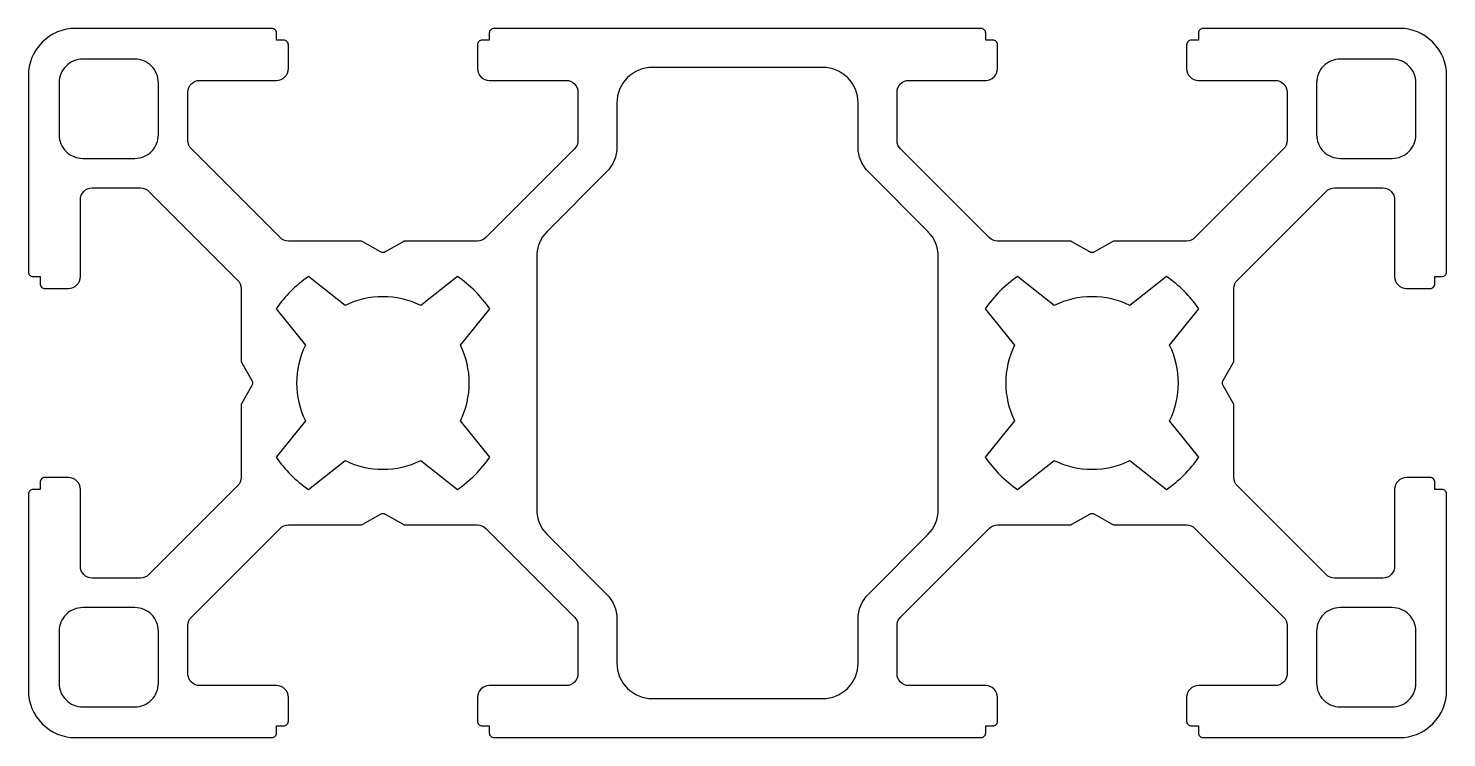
# Model space of a CAD drawing. Header units: millimetres. Extents: x -15 to 45, y -15 to 15.
import ezdxf

# ---------------------------------------------------------------- set-up
doc = ezdxf.new("R2010")
doc.units = ezdxf.units.MM
doc.layers.get('0').update_dxf_attribs({"linetype": 'CONTINUOUS'})

msp = doc.modelspace()

# ---------------------------------------------------------------- linework, layer by layer
for points in [[(-4.7, -15, 0.414214), (-4.5, -14.8), (-4.5, -14.5), (-4.2, -14.5, 0.414214), (-4, -14.3), (-4, -13.3, 0.414214), (-4.5, -12.8), (-7.75, -12.8, -0.414214), (-8.25, -12.3), (-8.25, -10.257, -0.198912), (-8.104, -9.904), (-4.351, -6.151, -0.198912), (-3.997, -6.004), (-0.954, -6.004, 0.131652), (-0.854, -5.978), (-0.1, -5.543, -0.267948), (0.1, -5.543), (0.854, -5.978, 0.131652), (0.954, -6.004), (3.997, -6.004, -0.198912), (4.351, -6.151), (8.104, -9.904, -0.198912), (8.25, -10.257), (8.25, -12.3, -0.414214), (7.75, -12.8), (4.5, -12.8, 0.414214), (4, -13.3), (4, -14.3, 0.414214), (4.2, -14.5), (4.5, -14.5), (4.5, -14.8, 0.414214), (4.7, -15), (25.3, -15, 0.414214), (25.5, -14.8), (25.5, -14.5), (25.8, -14.5, 0.414214), (26, -14.3), (26, -13.3, 0.414214), (25.5, -12.8), (22.25, -12.8, -0.414214), (21.75, -12.3), (21.75, -10.257, -0.198912), (21.896, -9.904), (25.649, -6.151, -0.198912), (26.003, -6.004), (29.046, -6.004, 0.131652), (29.146, -5.978), (29.9, -5.543, -0.267948), (30.1, -5.543), (30.854, -5.978, 0.131652), (30.954, -6.004), (33.997, -6.004, -0.198912), (34.351, -6.151), (38.104, -9.904, -0.198912), (38.25, -10.257), (38.25, -12.3, -0.414214), (37.75, -12.8), (34.5, -12.8, 0.414214), (34, -13.3), (34, -14.3, 0.414214), (34.2, -14.5), (34.5, -14.5), (34.5, -14.8, 0.414214), (34.7, -15), (43, -15, 0.414214), (45, -13), (45, -4.7, 0.414214), (44.8, -4.5), (44.5, -4.5), (44.5, -4.2, 0.414214), (44.3, -4), (43.3, -4, 0.414214), (42.8, -4.5), (42.8, -7.75, -0.414214), (42.3, -8.25), (40.257, -8.25, -0.198769), (39.904, -8.104), (36.147, -4.351, -0.199056), (36, -3.997), (36, -0.953, 0.130704), (35.974, -0.854), (35.542, -0.099, -0.265951), (35.542, 0.099), (35.974, 0.854, 0.130704), (36, 0.953), (36, 3.997, -0.199056), (36.147, 4.351), (39.904, 8.104, -0.198769), (40.257, 8.25), (42.3, 8.25, -0.414214), (42.8, 7.75), (42.8, 4.5, 0.414214), (43.3, 4), (44.3, 4, 0.414214), (44.5, 4.2), (44.5, 4.5), (44.8, 4.5, 0.414214), (45, 4.7), (45, 13, 0.414214), (43, 15), (34.7, 15, 0.414214), (34.5, 14.8), (34.5, 14.5), (34.2, 14.5, 0.414214), (34, 14.3), (34, 13.3, 0.414214), (34.5, 12.8), (37.75, 12.8, -0.414214), (38.25, 12.3), (38.25, 10.257, -0.198912), (38.104, 9.904), (34.351, 6.151, -0.198912), (33.997, 6.004), (30.954, 6.004, 0.131652), (30.854, 5.978), (30.1, 5.543, -0.267948), (29.9, 5.543), (29.146, 5.978, 0.131652), (29.046, 6.004), (26.003, 6.004, -0.198912), (25.649, 6.151), (21.896, 9.904, -0.198912), (21.75, 10.257), (21.75, 12.3, -0.414214), (22.25, 12.8), (25.5, 12.8, 0.414214), (26, 13.3), (26, 14.3, 0.414214), (25.8, 14.5), (25.5, 14.5), (25.5, 14.8, 0.414214), (25.3, 15), (4.7, 15, 0.414214), (4.5, 14.8), (4.5, 14.5), (4.2, 14.5, 0.414214), (4, 14.3), (4, 13.3, 0.414214), (4.5, 12.8), (7.75, 12.8, -0.414214), (8.25, 12.3), (8.25, 10.257, -0.198912), (8.104, 9.904), (4.351, 6.151, -0.198912), (3.997, 6.004), (0.954, 6.004, 0.131652), (0.854, 5.978), (0.1, 5.543, -0.267948), (-0.1, 5.543), (-0.854, 5.978, 0.131652), (-0.954, 6.004), (-3.997, 6.004, -0.198912), (-4.351, 6.151), (-8.104, 9.904, -0.198912), (-8.25, 10.257), (-8.25, 12.3, -0.414214), (-7.75, 12.8), (-4.5, 12.8, 0.414214), (-4, 13.3), (-4, 14.3, 0.414214), (-4.2, 14.5), (-4.5, 14.5), (-4.5, 14.8, 0.414214), (-4.7, 15), (-13, 15, 0.414214), (-15, 13), (-15, 4.7, 0.414214), (-14.8, 4.5), (-14.5, 4.5), (-14.5, 4.2, 0.414214), (-14.3, 4), (-13.3, 4, 0.414214), (-12.8, 4.5), (-12.8, 7.75, -0.414214), (-12.3, 8.25), (-10.257, 8.25, -0.198769), (-9.904, 8.104), (-6.147, 4.351, -0.199056), (-6, 3.997), (-6, 0.953, 0.130704), (-5.974, 0.854), (-5.542, 0.099, -0.265951), (-5.542, -0.099), (-5.974, -0.854, 0.130704), (-6, -0.953), (-6, -3.997, -0.199056), (-6.147, -4.351), (-9.904, -8.104, -0.198769), (-10.257, -8.25), (-12.3, -8.25, -0.414214), (-12.8, -7.75), (-12.8, -4.5, 0.414214), (-13.3, -4), (-14.3, -4, 0.414214), (-14.5, -4.2), (-14.5, -4.5), (-14.8, -4.5, 0.414214), (-15, -4.7), (-15, -13, 0.414214), (-13, -15)], [(-4.7, -15, 0.414214), (-4.5, -14.8), (-4.5, -14.5), (-4.2, -14.5, 0.414214), (-4, -14.3), (-4, -13.3, 0.414214), (-4.5, -12.8), (-7.75, -12.8, -0.414214), (-8.25, -12.3), (-8.25, -10.257, -0.198912), (-8.104, -9.904), (-4.351, -6.151, -0.198912), (-3.997, -6.004), (-0.954, -6.004, 0.131652), (-0.854, -5.978), (-0.1, -5.543, -0.267948), (0.1, -5.543), (0.854, -5.978, 0.131652), (0.954, -6.004), (3.997, -6.004, -0.198912), (4.351, -6.151), (8.104, -9.904, -0.198912), (8.25, -10.257), (8.25, -12.3, -0.414214), (7.75, -12.8), (4.5, -12.8, 0.414214), (4, -13.3), (4, -14.3, 0.414214), (4.2, -14.5), (4.5, -14.5), (4.5, -14.8, 0.414214), (4.7, -15), (25.3, -15, 0.414214), (25.5, -14.8), (25.5, -14.5), (25.8, -14.5, 0.414214), (26, -14.3), (26, -13.3, 0.414214), (25.5, -12.8), (22.25, -12.8, -0.414214), (21.75, -12.3), (21.75, -10.257, -0.198912), (21.896, -9.904), (25.649, -6.151, -0.198912), (26.003, -6.004), (29.046, -6.004, 0.131652), (29.146, -5.978), (29.9, -5.543, -0.267948), (30.1, -5.543), (30.854, -5.978, 0.131652), (30.954, -6.004), (33.997, -6.004, -0.198912), (34.351, -6.151), (38.104, -9.904, -0.198912), (38.25, -10.257), (38.25, -12.3, -0.414214), (37.75, -12.8), (34.5, -12.8, 0.414214), (34, -13.3), (34, -14.3, 0.414214), (34.2, -14.5), (34.5, -14.5), (34.5, -14.8, 0.414214), (34.7, -15), (43, -15, 0.414214), (45, -13), (45, -4.7, 0.414214), (44.8, -4.5), (44.5, -4.5), (44.5, -4.2, 0.414214), (44.3, -4), (43.3, -4, 0.414214), (42.8, -4.5), (42.8, -7.75, -0.414214), (42.3, -8.25), (40.257, -8.25, -0.198769), (39.904, -8.104), (36.147, -4.351, -0.199056), (36, -3.997), (36, -0.953, 0.130704), (35.974, -0.854), (35.542, -0.099, -0.265951), (35.542, 0.099), (35.974, 0.854, 0.130704), (36, 0.953), (36, 3.997, -0.199056), (36.147, 4.351), (39.904, 8.104, -0.198769), (40.257, 8.25), (42.3, 8.25, -0.414214), (42.8, 7.75), (42.8, 4.5, 0.414214), (43.3, 4), (44.3, 4, 0.414214), (44.5, 4.2), (44.5, 4.5), (44.8, 4.5, 0.414214), (45, 4.7), (45, 13, 0.414214), (43, 15), (34.7, 15, 0.414214), (34.5, 14.8), (34.5, 14.5), (34.2, 14.5, 0.414214), (34, 14.3), (34, 13.3, 0.414214), (34.5, 12.8), (37.75, 12.8, -0.414214), (38.25, 12.3), (38.25, 10.257, -0.198912), (38.104, 9.904), (34.351, 6.151, -0.198912), (33.997, 6.004), (30.954, 6.004, 0.131652), (30.854, 5.978), (30.1, 5.543, -0.267948), (29.9, 5.543), (29.146, 5.978, 0.131652), (29.046, 6.004), (26.003, 6.004, -0.198912), (25.649, 6.151), (21.896, 9.904, -0.198912), (21.75, 10.257), (21.75, 12.3, -0.414214), (22.25, 12.8), (25.5, 12.8, 0.414214), (26, 13.3), (26, 14.3, 0.414214), (25.8, 14.5), (25.5, 14.5), (25.5, 14.8, 0.414214), (25.3, 15), (4.7, 15, 0.414214), (4.5, 14.8), (4.5, 14.5), (4.2, 14.5, 0.414214), (4, 14.3), (4, 13.3, 0.414214), (4.5, 12.8), (7.75, 12.8, -0.414214), (8.25, 12.3), (8.25, 10.257, -0.198912), (8.104, 9.904), (4.351, 6.151, -0.198912), (3.997, 6.004), (0.954, 6.004, 0.131652), (0.854, 5.978), (0.1, 5.543, -0.267948), (-0.1, 5.543), (-0.854, 5.978, 0.131652), (-0.954, 6.004), (-3.997, 6.004, -0.198912), (-4.351, 6.151), (-8.104, 9.904, -0.198912), (-8.25, 10.257), (-8.25, 12.3, -0.414214), (-7.75, 12.8), (-4.5, 12.8, 0.414214), (-4, 13.3), (-4, 14.3, 0.414214), (-4.2, 14.5), (-4.5, 14.5), (-4.5, 14.8, 0.414214), (-4.7, 15), (-13, 15, 0.414214), (-15, 13), (-15, 4.7, 0.414214), (-14.8, 4.5), (-14.5, 4.5), (-14.5, 4.2, 0.414214), (-14.3, 4), (-13.3, 4, 0.414214), (-12.8, 4.5), (-12.8, 7.75, -0.414214), (-12.3, 8.25), (-10.257, 8.25, -0.198769), (-9.904, 8.104), (-6.147, 4.351, -0.199056), (-6, 3.997), (-6, 0.953, 0.130704), (-5.974, 0.854), (-5.542, 0.099, -0.265951), (-5.542, -0.099), (-5.974, -0.854, 0.130704), (-6, -0.953), (-6, -3.997, -0.199056), (-6.147, -4.351), (-9.904, -8.104, -0.198769), (-10.257, -8.25), (-12.3, -8.25, -0.414214), (-12.8, -7.75), (-12.8, -4.5, 0.414214), (-13.3, -4), (-14.3, -4, 0.414214), (-14.5, -4.2), (-14.5, -4.5), (-14.8, -4.5, 0.414214), (-15, -4.7), (-15, -13, 0.414214), (-13, -15)], [(-13.7, 10.5, 0.414214), (-12.7, 9.5), (-10.5, 9.5, 0.414214), (-9.5, 10.5), (-9.5, 12.7, 0.414214), (-10.5, 13.7), (-12.7, 13.7, 0.414214), (-13.7, 12.7)], [(-13.7, 10.5, 0.414214), (-12.7, 9.5), (-10.5, 9.5, 0.414214), (-9.5, 10.5), (-9.5, 12.7, 0.414214), (-10.5, 13.7), (-12.7, 13.7, 0.414214), (-13.7, 12.7)], [(23.496, 5.35, 0.198912), (23.056, 6.41), (20.539, 8.927, -0.198912), (20.1, 9.988), (20.1, 11.85, 0.414214), (18.6, 13.35), (11.4, 13.35, 0.414214), (9.9, 11.85), (9.9, 9.988, -0.198912), (9.461, 8.927), (6.944, 6.41, 0.198912), (6.504, 5.35), (6.504, -5.35, 0.198912), (6.944, -6.41), (9.461, -8.927, -0.198912), (9.9, -9.988), (9.9, -11.85, 0.414214), (11.4, -13.35), (18.6, -13.35, 0.414214), (20.1, -11.85), (20.1, -9.988, -0.198912), (20.539, -8.927), (23.056, -6.41, 0.198912), (23.496, -5.35)], [(23.496, 5.35, 0.198912), (23.056, 6.41), (20.539, 8.927, -0.198912), (20.1, 9.988), (20.1, 11.85, 0.414214), (18.6, 13.35), (11.4, 13.35, 0.414214), (9.9, 11.85), (9.9, 9.988, -0.198912), (9.461, 8.927), (6.944, 6.41, 0.198912), (6.504, 5.35), (6.504, -5.35, 0.198912), (6.944, -6.41), (9.461, -8.927, -0.198912), (9.9, -9.988), (9.9, -11.85, 0.414214), (11.4, -13.35), (18.6, -13.35, 0.414214), (20.1, -11.85), (20.1, -9.988, -0.198912), (20.539, -8.927), (23.056, -6.41, 0.198912), (23.496, -5.35)], [(42.7, 9.5, 0.414214), (43.7, 10.5), (43.7, 12.7, 0.414214), (42.7, 13.7), (40.5, 13.7, 0.414214), (39.5, 12.7), (39.5, 10.5, 0.414214), (40.5, 9.5)], [(42.7, 9.5, 0.414214), (43.7, 10.5), (43.7, 12.7, 0.414214), (42.7, 13.7), (40.5, 13.7, 0.414214), (39.5, 12.7), (39.5, 10.5, 0.414214), (40.5, 9.5)], [(3.281, -1.6, 0.23088), (3.281, 1.6), (4.518, 3.136, 0.088535), (3.155, 4.505), (1.6, 3.281, 0.23088), (-1.6, 3.281), (-3.155, 4.505, 0.088535), (-4.518, 3.136), (-3.281, 1.6, 0.23088), (-3.281, -1.6), (-4.518, -3.136, 0.088535), (-3.155, -4.505), (-1.6, -3.281, 0.23088), (1.6, -3.281), (3.155, -4.505, 0.088535), (4.518, -3.136)], [(3.281, -1.6, 0.23088), (3.281, 1.6), (4.518, 3.136, 0.088535), (3.155, 4.505), (1.6, 3.281, 0.23088), (-1.6, 3.281), (-3.155, 4.505, 0.088535), (-4.518, 3.136), (-3.281, 1.6, 0.23088), (-3.281, -1.6), (-4.518, -3.136, 0.088535), (-3.155, -4.505), (-1.6, -3.281, 0.23088), (1.6, -3.281), (3.155, -4.505, 0.088535), (4.518, -3.136)], [(26.719, 1.6, 0.23088), (26.719, -1.6), (25.482, -3.136, 0.088535), (26.845, -4.505), (28.4, -3.281, 0.23088), (31.6, -3.281), (33.155, -4.505, 0.088535), (34.518, -3.136), (33.281, -1.6, 0.23088), (33.281, 1.6), (34.518, 3.136, 0.088535), (33.155, 4.505), (31.6, 3.281, 0.23088), (28.4, 3.281), (26.845, 4.505, 0.088535), (25.482, 3.136)], [(26.719, 1.6, 0.23088), (26.719, -1.6), (25.482, -3.136, 0.088535), (26.845, -4.505), (28.4, -3.281, 0.23088), (31.6, -3.281), (33.155, -4.505, 0.088535), (34.518, -3.136), (33.281, -1.6, 0.23088), (33.281, 1.6), (34.518, 3.136, 0.088535), (33.155, 4.505), (31.6, 3.281, 0.23088), (28.4, 3.281), (26.845, 4.505, 0.088535), (25.482, 3.136)], [(-13.7, -12.7, 0.414214), (-12.7, -13.7), (-10.5, -13.7, 0.414214), (-9.5, -12.7), (-9.5, -10.5, 0.414214), (-10.5, -9.5), (-12.7, -9.5, 0.414214), (-13.7, -10.5)], [(-13.7, -12.7, 0.414214), (-12.7, -13.7), (-10.5, -13.7, 0.414214), (-9.5, -12.7), (-9.5, -10.5, 0.414214), (-10.5, -9.5), (-12.7, -9.5, 0.414214), (-13.7, -10.5)], [(42.7, -13.7, 0.414214), (43.7, -12.7), (43.7, -10.5, 0.414214), (42.7, -9.5), (40.5, -9.5, 0.414214), (39.5, -10.5), (39.5, -12.7, 0.414214), (40.5, -13.7)], [(42.7, -13.7, 0.414214), (43.7, -12.7), (43.7, -10.5, 0.414214), (42.7, -9.5), (40.5, -9.5, 0.414214), (39.5, -10.5), (39.5, -12.7, 0.414214), (40.5, -13.7)]]:
    msp.add_lwpolyline(points, format="xyb", close=True)

doc.saveas('drawing.dxf')
